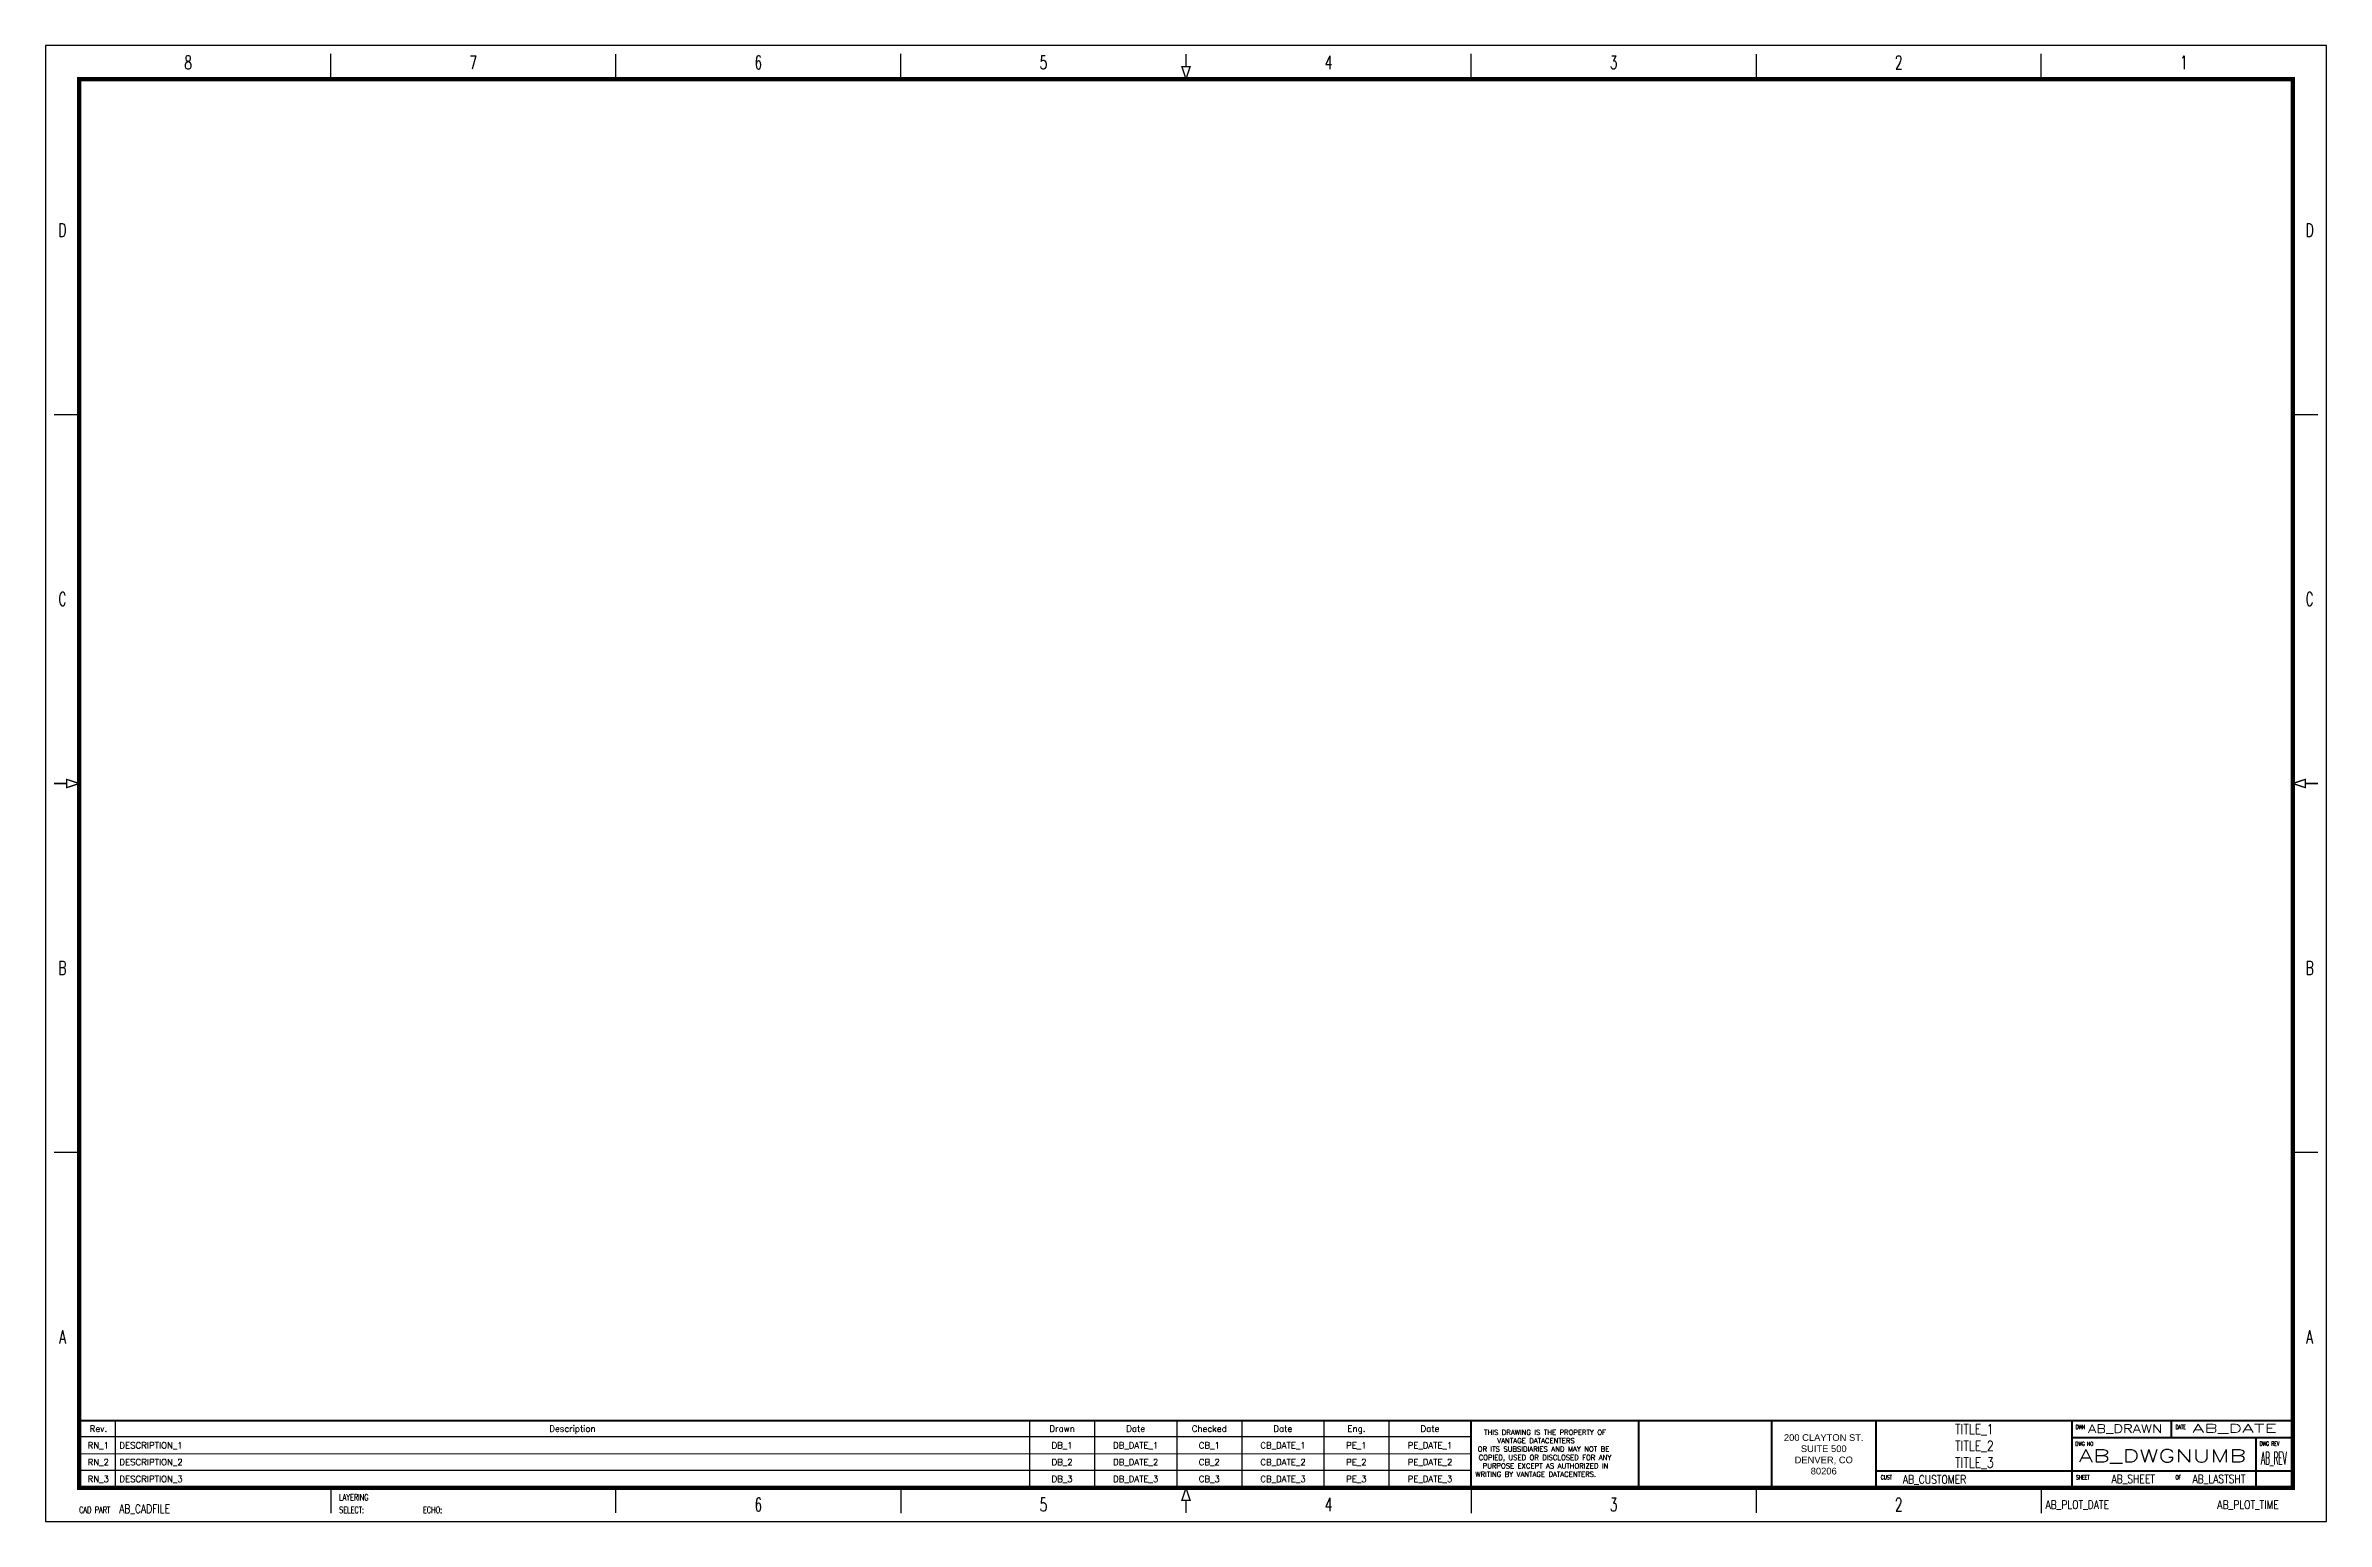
# Model space of a CAD drawing. Extents: x 0 to 34, y 0 to 22.
import ezdxf
from ezdxf.enums import TextEntityAlignment as Align

# ---------------------------------------------------------------- set-up
doc = ezdxf.new("R2010")
doc.units = 0
doc.header["$MEASUREMENT"] = 0
doc.layers.get('0').update_dxf_attribs({"linetype": 'CONTINUOUS'})
doc.layers.add('ATTRIB', color=7, linetype='CONTINUOUS')
doc.layers.add('FORM', color=7, linetype='CONTINUOUS')
doc.styles.add('SIMPLEX', font='simplex.shx', dxfattribs={"width": 0.8})
doc.styles.get("Standard").update_dxf_attribs({"font": 'romans.shx'})

msp = doc.modelspace()

# ---------------------------------------------------------------- linework, layer by layer
at = {"layer": 'FORM', "linetype": 'Continuous'}
for p, q in [((4.25, 21.5), (4.25, 21.875)), ((12.75, 21.5), (12.75, 21.875)), ((21.25, 21.5), (21.25, 21.875)), ((29.75, 21.5), (29.75, 21.875)), ((14.669, 1.5), (14.669, 0.5)), ((21.25, 0.758), (0.53, 0.758)), ((4.25, 0.5), (4.25, 0.125)), ((12.75, 0.5), (12.75, 0.125)), ((21.25, 0.5), (21.25, 0.125)), ((29.75, 0.5), (29.75, 0.125))]:
    msp.add_line(p, q, dxfattribs=at)
at = {"layer": 'FORM'}
for p, q in [((1.039, 1.5), (1.039, 0.5)), ((15.637, 1.5), (15.637, 0.5)), ((16.862, 1.5), (16.862, 0.5)), ((17.831, 1.5), (17.831, 0.5)), ((19.056, 1.5), (19.056, 0.5)), ((20.024, 1.5), (20.024, 0.5)), ((21.25, 1.258), (0.5, 1.258)), ((21.25, 1), (0.53, 1.008))]:
    msp.add_line(p, q, dxfattribs=at)
at = {"layer": 'FORM', "linetype": 'Continuous'}
msp.add_lwpolyline([(0, 0), (34, 0), (34, 22), (0, 22), (0, 0)], dxfattribs=at)
for points, const_width in [([(8.5, 21.5), (8.5, 21.875)], 0.02), ([(17, 21.875), (17, 21.688), (16.938, 21.688), (17, 21.5), (17.062, 21.688), (17, 21.688)], 0.02), ([(25.5, 21.5), (25.5, 21.875)], 0.02), ([(1, 0.5), (33.5, 0.5), (33.5, 21.5), (0.5, 21.5), (0.5, 0.5), (1, 0.5)], 0.06), ([(0.125, 16.5), (0.5, 16.5)], 0.02), ([(33.5, 16.5), (33.875, 16.5)], 0.02), ([(0.125, 11), (0.312, 11), (0.312, 10.938), (0.5, 11), (0.312, 11.062), (0.312, 11)], 0.02), ([(33.875, 11), (33.688, 11), (33.688, 11.062), (33.5, 11), (33.688, 10.938), (33.688, 11)], 0.02), ([(0.125, 5.5), (0.5, 5.5)], 0.02), ([(33.5, 5.5), (33.875, 5.5)], 0.02), ([(0.5, 1.5), (21.25, 1.5), (21.25, 0.5)], 0.03), ([(33.5, 1.5), (21.25, 1.5), (21.25, 0.5)], 0.03), ([(23.75, 1.5), (23.75, 0.5)], 0.03), ([(25.73, 1.498), (25.73, 0.498)], 0.03), ([(27.285, 1.5), (27.285, 0.5)], 0.03), ([(30.207, 1.487), (30.207, 0.487)], 0.03), ([(31.688, 1.5), (31.688, 1.25)], 0.03), ([(33.5, 1.25), (30.2, 1.25)], 0.03), ([(32.95, 1.25), (32.95, 0.477)], 0.03), ([(30.207, 0.75), (27.299, 0.75)], 0.03), ([(33.5, 0.75), (30.207, 0.75)], 0.03), ([(8.5, 0.5), (8.5, 0.125)], 0.02), ([(17, 0.125), (17, 0.312), (17.062, 0.312), (17, 0.5), (16.938, 0.312), (17, 0.312)], 0.02), ([(25.5, 0.5), (25.5, 0.125)], 0.02)]:
    msp.add_lwpolyline(points, dxfattribs=dict(at, const_width=const_width))

# ---------------------------------------------------------------- texts
at = {"insert": (26.507, 0.999), "char_height": 0.1, "width": 1.20419, "attachment_point": 5}
msp.add_mtext('{\\fSansSerif|b0|i0|c2|p2;\\C3;200 CLAYTON ST. \\PSUITE 500\\PDENVER, CO 80206}', dxfattribs=at)
at = {"layer": 'ATTRIB', "style": 'SIMPLEX', "width": 0.8, "flags": 8}
for tag, height, p in [('TITLE_1', 0.15, (28.753, 1.375)), ('TITLE_2', 0.15, (28.753, 1.125)), ('TITLE_3', 0.15, (28.753, 0.875)), ('AB_SHEET', 0.125, (31.121, 0.632)), ('AB_LASTSHT', 0.125, (32.398, 0.632))]:
    msp.add_attdef(tag, text='', height=height, dxfattribs=at).set_placement(p, align=Align.MIDDLE_CENTER)
at = {"layer": 'ATTRIB', "style": 'SIMPLEX', "flags": 8}
for tag, height, width, p, p2 in [('AB_DRAWN', 0.125, 1.1, (30.447, 1.32), (31.553, 1.32)), ('AB_DATE', 0.125, 1.5, (32.003, 1.324), (33.262, 1.324)), ('AB_DWGNUMB', 0.188, 1.3, (30.308, 0.885), (32.804, 0.885)), ('AB_REV', 0.188, 0.35, (33.026, 0.848), (33.41, 0.848))]:
    msp.add_attdef(tag, text='', height=height, dxfattribs=dict(at, width=width)).set_placement(p, p2, align=Align.FIT)
at = {"layer": 'ATTRIB', "style": 'SIMPLEX', "width": 0.8, "flags": 8}
for tag, p in [('AB_CUSTOMER', (27.688, 0.625)), ('AB_PLOT_DATE', (29.812, 0.25)), ('AB_PLOT_TIME', (32.375, 0.25))]:
    msp.add_attdef(tag, text='', height=0.125, dxfattribs=at).set_placement(p, align=Align.MIDDLE_LEFT)
msp.add_attdef('AB_CADFILE', (1.096, 0.125), '', height=0.125, dxfattribs=at)
at = {"layer": 'FORM', "linetype": 'Continuous', "width": 0.65}
for s, p in [('8', (2.125, 21.75)), ('7', (6.375, 21.75)), ('6', (10.625, 21.75)), ('5', (14.875, 21.75)), ('4', (19.125, 21.75)), ('3', (23.375, 21.75)), ('2', (27.625, 21.75)), ('1', (31.875, 21.75)), ('D', (0.25, 19.25)), ('D', (33.75, 19.25)), ('C', (0.25, 13.75)), ('C', (33.75, 13.75)), ('B', (0.25, 8.25)), ('B', (33.75, 8.25)), ('A', (0.25, 2.75)), ('A', (33.75, 2.75)), ('6', (10.625, 0.25)), ('5', (14.875, 0.25)), ('4', (19.125, 0.25)), ('3', (23.375, 0.25)), ('2', (27.625, 0.25))]:
    msp.add_text(s, height=0.2, dxfattribs=at).set_placement(p, align=Align.MIDDLE)
at = {"layer": 'FORM', "linetype": 'Continuous', "style": 'SIMPLEX'}
for s, p in [('THIS DRAWING IS THE PROPERTY OF ', (21.444, 1.29)), ('OR ITS SUBSIDIARIES AND MAY NOT BE ', (21.349, 1.04)), ('VANTAGE DATACENTERS', (21.641, 1.165)), ('WRITING BY VANTAGE DATACENTERS.', (21.314, 0.665)), ('COPIED, USED OR DISCLOSED FOR ANY ', (21.363, 0.915)), ('PURPOSE EXCEPT AS AUTHORIZED IN ', (21.422, 0.79))]:
    msp.add_text(s, height=0.075, dxfattribs=at).set_placement(p)
at = {"layer": 'FORM', "linetype": 'Continuous', "width": 0.65}
for s, height, p in [('DWN', 0.062, (30.262, 1.375)), ('DATE', 0.062, (31.75, 1.375)), ('DWG NO', 0.062, (30.259, 1.125)), ('DWG REV', 0.062, (33.005, 1.128)), ('CUST', 0.062, (27.358, 0.625)), ('SHEET', 0.062, (30.269, 0.625)), ('OF', 0.062, (31.75, 0.625)), ('LAYERING', 0.094, (4.375, 0.312)), ('CAD PART', 0.094, (0.5, 0.125)), ('SELECT:', 0.094, (4.375, 0.125)), ('ECHO:', 0.094, (5.625, 0.125))]:
    msp.add_text(s, height=height, dxfattribs=at).set_placement(p)
at = {"layer": 'FORM', "attachment_point": 2}
for s, insert, char_height in [('\\pxqc;Rev.', (0.787, 1.429), 0.0938), ('\\pxqc;Description', (7.854, 1.429), 0.09375), ('\\pxqc;Drawn', (15.153, 1.429), 0.09375), ('\\pxqc;Date', (16.25, 1.429), 0.0938), ('\\pxqc;Checked', (17.347, 1.429), 0.09375), ('\\pxqc;Date', (18.443, 1.429), 0.0938), ('Eng.', (19.54, 1.429), 0.0938), ('\\pxqc;Date', (20.637, 1.429), 0.0938)]:
    msp.add_mtext_dynamic_manual_height_columns(s, width=1.1571, gutter_width=0.625, heights=[0], dxfattribs=dict(at, insert=insert, char_height=char_height))
at = {"layer": 'FORM'}
for tag, p in [('RN_1', (0.785, 1.133)), ('DB_1', (15.153, 1.133)), ('DB_DATE_1', (16.25, 1.133)), ('CB_1', (17.347, 1.133)), ('CB_DATE_1', (18.447, 1.133)), ('PE_1', (19.54, 1.133)), ('PE_DATE_1', (20.637, 1.133)), ('RN_2', (0.785, 0.883)), ('DB_2', (15.153, 0.883)), ('DB_DATE_2', (16.25, 0.883)), ('CB_2', (17.347, 0.883)), ('CB_DATE_2', (18.447, 0.883)), ('PE_2', (19.54, 0.883)), ('PE_DATE_2', (20.637, 0.883)), ('RN_3', (0.785, 0.633)), ('DB_3', (15.153, 0.633)), ('DB_DATE_3', (16.25, 0.633)), ('CB_3', (17.347, 0.633)), ('CB_DATE_3', (18.447, 0.633)), ('PE_3', (19.54, 0.633)), ('PE_DATE_3', (20.637, 0.633))]:
    msp.add_attdef(tag, text='', height=0.0938, dxfattribs=at).set_placement(p, align=Align.MIDDLE_CENTER)
for tag, p in [('DESCRIPTION_1', (1.099, 1.133)), ('DESCRIPTION_2', (1.099, 0.883)), ('DESCRIPTION_3', (1.099, 0.633))]:
    msp.add_attdef(tag, text='', height=0.0938, dxfattribs=at).set_placement(p, align=Align.MIDDLE_LEFT)

doc.saveas('drawing.dxf')
